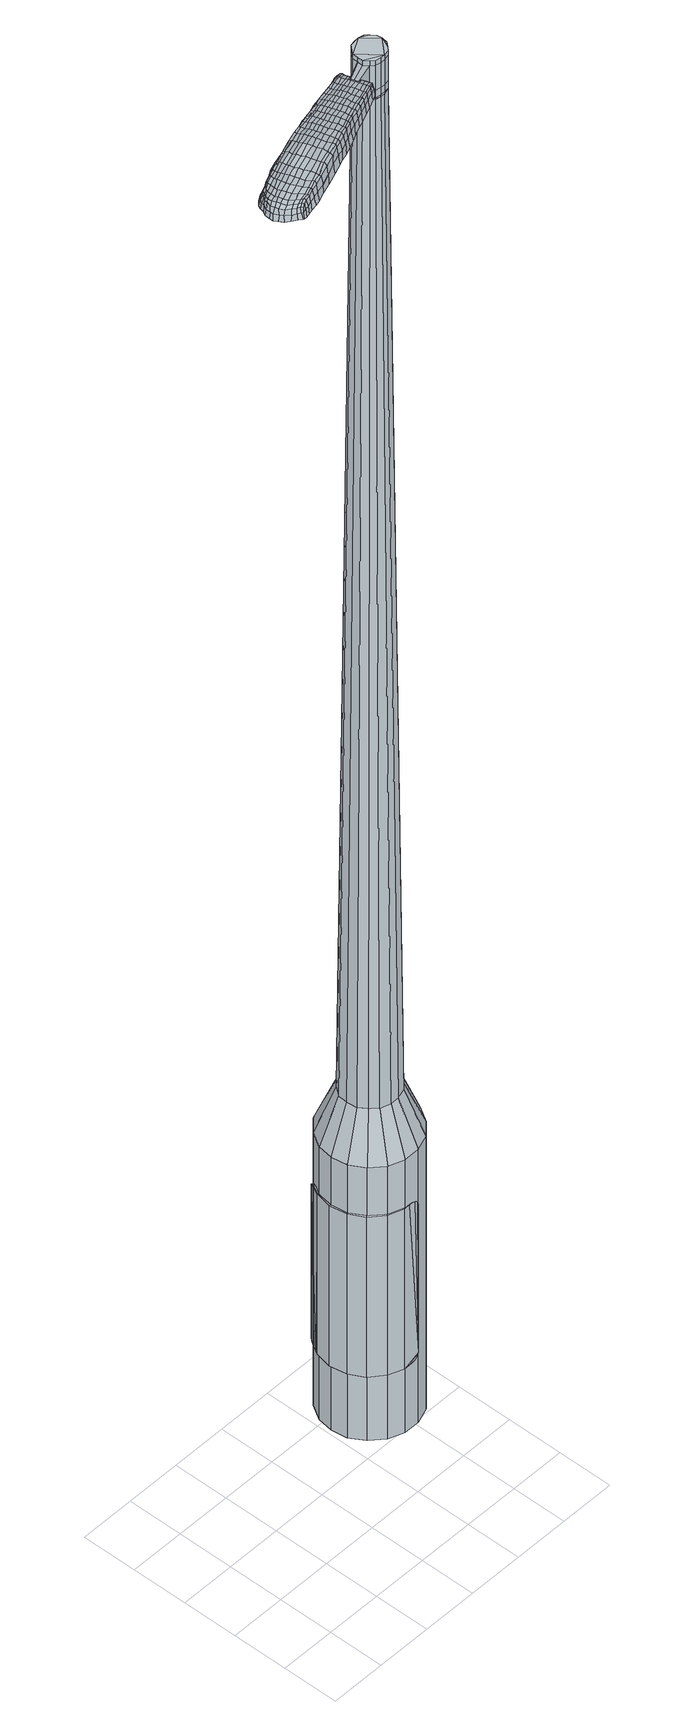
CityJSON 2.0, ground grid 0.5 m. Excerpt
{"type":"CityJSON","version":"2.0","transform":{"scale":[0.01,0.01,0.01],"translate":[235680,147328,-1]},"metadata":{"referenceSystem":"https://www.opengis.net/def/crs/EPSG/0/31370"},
"CityObjects":{
"object1":{"type":"GenericCityObject","attributes":{"cluster":457,"mean_distance_to_centroid":0.174,"new_centroid_x":235681.97,"new_centroid_y":147329.42,"mean_distance_to_camera":7.67,"H1":12.39,"H2":17.24,"Z_final":104.6,"cluster2":-1,"proj_x":235679.82,"proj_y":147323.51,"id_line":85971,"bearing_l":289.98,"distance":6.29,"orientation":"right","G_obj":199.98},"geometry":[{"type":"MultiSurface","lod":"2","boundaries":[[[0,1,2,3]],[[1,4,5,2]],[[4,6,7,5]],[[6,8,9,7]],[[8,10,11,9]],[[10,12,13,11]],[[12,14,15,13]],[[14,16,17,15]],[[16,18,19,17]],[[18,20,21,19]],[[20,22,23,21]],[[22,24,25,23]],[[24,26,27,25]],[[26,28,29,27]],[[28,30,31,29]],[[30,32,33,31]],[[32,34,35,33]],[[34,0,3,35]],[[36,37,38,39]],[[38,40,41,42]],[[41,43,42]],[[42,44,45,46]],[[45,47,46]],[[46,48,49,50]],[[49,51,50]],[[42,46,50,38]],[[50,52,39,38]],[[53,36,39]],[[2,5,7,35]],[[7,9,11,15]],[[11,13,15]],[[15,17,19,23]],[[19,21,23]],[[23,25,27,31]],[[27,29,31]],[[15,23,31,7]],[[31,33,35,7]],[[3,2,35]],[[1,0,54,55]],[[0,34,56,54]],[[34,32,57,56]],[[32,30,58,57]],[[30,28,59,58]],[[28,26,60,59]],[[26,24,61,60]],[[24,22,62,61]],[[22,20,63,62]],[[20,18,64,63]],[[18,16,65,64]],[[16,14,66,65]],[[14,12,67,66]],[[12,10,68,67]],[[10,8,69,68]],[[8,6,70,69]],[[6,4,71,70]],[[4,1,55,71]],[[55,54,72,73]],[[54,56,74,72]],[[56,57,75,74]],[[57,58,76,75]],[[58,59,77,76]],[[59,60,78,77]],[[60,61,79,78]],[[61,62,80,79]],[[62,63,81,80]],[[63,64,82,81]],[[64,65,83,82]],[[65,66,84,83]],[[66,67,85,84]],[[67,68,86,85]],[[68,69,87,86]],[[69,70,88,87]],[[70,71,89,88]],[[71,55,73,89]],[[90,91,92,73]],[[93,94,91,90]],[[95,96,94,93]],[[76,97,96,95]],[[77,98,97,76]],[[99,100,98,77]],[[101,102,100,99]],[[103,104,102,101]],[[105,106,104,103]],[[107,108,106,105]],[[109,110,108,107]],[[111,112,110,109]],[[85,113,112,111]],[[86,114,113,85]],[[115,116,114,86]],[[117,118,116,115]],[[119,120,118,117]],[[73,92,120,119]],[[121,122,123,124]],[[125,121,124,126]],[[127,125,126,128]],[[129,127,128,130]],[[131,129,130,132]],[[133,131,132,134]],[[135,133,134,136]],[[137,135,136,138]],[[139,137,138,140]],[[141,139,140,142]],[[143,141,142,144]],[[145,143,144,146]],[[147,145,146,148]],[[149,147,148,150]],[[151,149,150,152]],[[153,151,152,154]],[[72,90,73]],[[72,74,93,90]],[[74,75,95,93]],[[75,76,95]],[[78,99,77]],[[78,79,101,99]],[[79,80,103,101]],[[80,81,105,103]],[[81,82,107,105]],[[82,83,109,107]],[[83,84,111,109]],[[84,85,111]],[[87,115,86]],[[87,88,117,115]],[[88,89,119,117]],[[89,73,119]],[[155,92,91]],[[156,120,92]],[[156,157,118,120]],[[157,158,116,118]],[[158,114,116]],[[159,112,113]],[[159,160,110,112]],[[160,161,108,110]],[[161,162,106,108]],[[162,163,104,106]],[[163,164,102,104]],[[164,165,100,102]],[[165,98,100]],[[166,96,97]],[[166,167,94,96]],[[167,155,91,94]],[[39,52,153,168]],[[92,155,169,154]],[[53,39,168,122]],[[155,167,123,169]],[[36,53,122,121]],[[167,166,124,123]],[[37,36,121,125]],[[166,97,126,124]],[[38,37,125,127]],[[97,98,128,126]],[[40,38,127,129]],[[98,165,130,128]],[[41,40,129,131]],[[165,164,132,130]],[[43,41,131,133]],[[164,163,134,132]],[[42,43,133,135]],[[163,162,136,134]],[[44,42,135,137]],[[162,161,138,136]],[[45,44,137,139]],[[161,160,140,138]],[[47,45,139,141]],[[160,159,142,140]],[[46,47,141,143]],[[159,113,144,142]],[[48,46,143,145]],[[113,114,146,144]],[[49,48,145,147]],[[114,158,148,146]],[[51,49,147,149]],[[158,157,150,148]],[[50,51,149,151]],[[157,156,152,150]],[[52,50,151,153]],[[156,92,154,152]],[[153,154,170,171]],[[154,169,172,170]],[[169,123,173,172]],[[123,122,174,173]],[[122,168,175,174]],[[168,153,171,175]],[[176,177,178,179]],[[180,176,179,181]],[[176,180,182,183]],[[177,176,183,184]],[[185,186,187,188]],[[189,185,188,190]],[[185,189,191,192]],[[186,185,192,193]],[[194,195,196,197]],[[198,194,197,199]],[[194,198,200,201]],[[195,194,201,202]],[[203,204,205,206]],[[207,203,206,208]],[[203,207,209,210]],[[204,203,210,211]],[[212,213,214,215]],[[216,212,215,217]],[[212,216,218,219]],[[213,212,219,220]],[[221,222,223,224]],[[225,221,224,226]],[[221,225,227,228]],[[222,221,228,229]],[[230,231,232,233]],[[222,230,233,223]],[[230,222,229,234]],[[231,230,234,235]],[[236,237,238,239]],[[231,236,239,232]],[[236,231,235,240]],[[237,236,240,241]],[[242,180,181,243]],[[237,242,243,238]],[[242,237,241,244]],[[180,242,244,182]],[[245,246,247,248]],[[249,245,248,250]],[[245,249,251,252]],[[246,245,252,253]],[[254,255,256,257]],[[246,254,257,247]],[[254,246,253,258]],[[255,254,258,259]],[[260,261,262,263]],[[255,260,263,256]],[[260,255,259,264]],[[261,260,264,265]],[[266,267,268,269]],[[261,266,269,262]],[[266,261,265,270]],[[267,266,270,271]],[[272,177,184,273]],[[267,272,273,268]],[[272,267,271,274]],[[177,272,274,178]],[[275,276,277,278]],[[279,275,278,280]],[[275,279,281,282]],[[276,275,282,283]],[[284,285,286,287]],[[276,284,287,277]],[[284,276,283,288]],[[285,284,288,289]],[[290,291,292,293]],[[285,290,293,286]],[[290,285,289,294]],[[291,290,294,295]],[[296,189,190,297]],[[291,296,297,292]],[[296,291,295,298]],[[189,296,298,191]],[[299,300,301,302]],[[303,299,302,304]],[[299,303,305,306]],[[300,299,306,307]],[[308,309,310,311]],[[300,308,311,301]],[[308,300,307,312]],[[309,308,312,313]],[[314,315,316,317]],[[309,314,317,310]],[[314,309,313,318]],[[315,314,318,319]],[[320,321,322,323]],[[315,320,323,316]],[[320,315,319,324]],[[321,320,324,325]],[[326,186,193,327]],[[321,326,327,322]],[[326,321,325,328]],[[186,326,328,187]],[[329,215,214,330]],[[331,329,330,332]],[[329,331,333,334]],[[215,329,334,217]],[[335,331,332,336]],[[337,335,336,338]],[[335,337,339,340]],[[331,335,340,333]],[[341,337,338,342]],[[343,341,342,344]],[[341,343,345,346]],[[337,341,346,339]],[[347,343,344,348]],[[349,347,348,350]],[[347,349,351,352]],[[343,347,352,345]],[[353,349,350,354]],[[204,353,354,205]],[[353,204,211,355]],[[349,353,355,351]],[[356,357,202,201]],[[358,356,201,200]],[[356,358,359,360]],[[357,356,360,361]],[[362,363,361,360]],[[364,362,360,359]],[[362,364,365,366]],[[363,362,366,367]],[[368,369,367,366]],[[370,368,366,365]],[[368,370,371,372]],[[369,368,372,373]],[[374,375,373,372]],[[376,374,372,371]],[[374,376,209,207]],[[375,374,207,208]],[[377,378,379,380]],[[279,377,380,281]],[[377,279,280,381]],[[378,377,381,382]],[[383,198,199,384]],[[378,383,384,379]],[[383,378,382,385]],[[198,383,385,200]],[[386,387,388,389]],[[225,386,389,227]],[[386,225,226,390]],[[387,386,390,391]],[[392,393,394,395]],[[387,392,395,388]],[[392,387,391,396]],[[393,392,396,397]],[[398,195,202,399]],[[393,398,399,394]],[[398,393,397,400]],[[195,398,400,196]],[[401,402,403,404]],[[183,401,404,184]],[[401,183,182,405]],[[402,401,405,406]],[[407,408,409,410]],[[402,407,410,403]],[[407,402,406,411]],[[408,407,411,412]],[[413,206,205,414]],[[408,413,414,409]],[[413,408,412,415]],[[206,413,415,208]],[[416,417,418,419]],[[188,416,419,190]],[[416,188,187,420]],[[417,416,420,421]],[[422,210,209,423]],[[417,422,423,418]],[[422,417,421,424]],[[210,422,424,211]],[[425,426,427,428]],[[303,425,428,305]],[[425,303,304,429]],[[426,425,429,430]],[[431,216,217,432]],[[426,431,432,427]],[[431,426,430,433]],[[216,431,433,218]],[[434,435,436,437]],[[249,434,437,251]],[[434,249,250,438]],[[435,434,438,439]],[[440,441,442,443]],[[435,440,443,436]],[[440,435,439,444]],[[441,440,444,445]],[[446,213,220,447]],[[441,446,447,442]],[[446,441,445,448]],[[213,446,448,214]],[[449,450,439,438]],[[248,449,438,250]],[[449,248,247,451]],[[450,449,451,452]],[[453,454,445,444]],[[450,453,444,439]],[[453,450,452,455]],[[454,453,455,456]],[[457,330,214,448]],[[454,457,448,445]],[[457,454,456,458]],[[330,457,458,332]],[[459,460,461,462]],[[306,459,462,307]],[[459,306,305,428]],[[460,459,428,427]],[[463,334,333,464]],[[460,463,464,461]],[[463,460,427,432]],[[334,463,432,217]],[[465,466,452,451]],[[257,465,451,247]],[[465,257,256,467]],[[466,465,467,468]],[[469,470,456,455]],[[466,469,455,452]],[[469,466,468,471]],[[470,469,471,472]],[[473,336,332,458]],[[470,473,458,456]],[[473,470,472,474]],[[336,473,474,338]],[[475,476,477,478]],[[312,475,478,313]],[[475,312,307,462]],[[476,475,462,461]],[[479,340,339,480]],[[476,479,480,477]],[[479,476,461,464]],[[340,479,464,333]],[[481,482,468,467]],[[263,481,467,256]],[[481,263,262,483]],[[482,481,483,484]],[[485,486,472,471]],[[482,485,471,468]],[[485,482,484,487]],[[486,485,487,488]],[[489,342,338,474]],[[486,489,474,472]],[[489,486,488,490]],[[342,489,490,344]],[[491,492,493,494]],[[318,491,494,319]],[[491,318,313,478]],[[492,491,478,477]],[[495,346,345,496]],[[492,495,496,493]],[[495,492,477,480]],[[346,495,480,339]],[[497,498,484,483]],[[269,497,483,262]],[[497,269,268,499]],[[498,497,499,500]],[[501,502,488,487]],[[498,501,487,484]],[[501,498,500,503]],[[502,501,503,504]],[[505,348,344,490]],[[502,505,490,488]],[[505,502,504,506]],[[348,505,506,350]],[[507,508,509,510]],[[324,507,510,325]],[[507,324,319,494]],[[508,507,494,493]],[[511,352,351,512]],[[508,511,512,509]],[[511,508,493,496]],[[352,511,496,345]],[[513,514,500,499]],[[273,513,499,268]],[[513,273,184,404]],[[514,513,404,403]],[[515,516,504,503]],[[514,515,503,500]],[[515,514,403,410]],[[516,515,410,409]],[[517,354,350,506]],[[516,517,506,504]],[[517,516,409,414]],[[354,517,414,205]],[[518,519,421,420]],[[328,518,420,187]],[[518,328,325,510]],[[519,518,510,509]],[[520,355,211,424]],[[519,520,424,421]],[[520,519,509,512]],[[355,520,512,351]],[[521,522,382,381]],[[278,521,381,280]],[[521,278,277,523]],[[522,521,523,524]],[[525,358,200,385]],[[522,525,385,382]],[[525,522,524,526]],[[358,525,526,359]],[[527,528,529,530]],[[228,527,530,229]],[[527,228,227,389]],[[528,527,389,388]],[[531,532,533,534]],[[528,531,534,529]],[[531,528,388,395]],[[532,531,395,394]],[[535,357,361,536]],[[532,535,536,533]],[[535,532,394,399]],[[357,535,399,202]],[[537,538,524,523]],[[287,537,523,277]],[[537,287,286,539]],[[538,537,539,540]],[[541,364,359,526]],[[538,541,526,524]],[[541,538,540,542]],[[364,541,542,365]],[[543,544,545,546]],[[234,543,546,235]],[[543,234,229,530]],[[544,543,530,529]],[[547,548,549,550]],[[544,547,550,545]],[[547,544,529,534]],[[548,547,534,533]],[[551,363,367,552]],[[548,551,552,549]],[[551,548,533,536]],[[363,551,536,361]],[[553,554,540,539]],[[293,553,539,286]],[[553,293,292,555]],[[554,553,555,556]],[[557,370,365,542]],[[554,557,542,540]],[[557,554,556,558]],[[370,557,558,371]],[[559,560,561,562]],[[240,559,562,241]],[[559,240,235,546]],[[560,559,546,545]],[[563,564,565,566]],[[560,563,566,561]],[[563,560,545,550]],[[564,563,550,549]],[[567,369,373,568]],[[564,567,568,565]],[[567,564,549,552]],[[369,567,552,367]],[[569,570,556,555]],[[297,569,555,292]],[[569,297,190,419]],[[570,569,419,418]],[[571,376,371,558]],[[570,571,558,556]],[[571,570,418,423]],[[376,571,423,209]],[[572,573,406,405]],[[244,572,405,182]],[[572,244,241,562]],[[573,572,562,561]],[[574,575,412,411]],[[573,574,411,406]],[[574,573,561,566]],[[575,574,566,565]],[[576,375,208,415]],[[575,576,415,412]],[[576,575,565,568]],[[375,576,568,373]],[[577,578,579,580]],[[580,579,581,582]],[[583,581,579,584]],[[584,579,578,585]],[[586,587,588,589]],[[589,588,590,591]],[[592,590,588,593]],[[593,588,587,594]],[[595,596,597,598]],[[598,597,599,600]],[[601,599,597,602]],[[602,597,596,603]],[[604,605,606,607]],[[607,606,608,609]],[[610,608,606,611]],[[611,606,605,612]],[[613,614,615,616]],[[616,615,617,618]],[[619,617,615,620]],[[620,615,614,621]],[[622,623,624,625]],[[625,624,626,627]],[[628,626,624,629]],[[629,624,623,630]],[[631,632,633,634]],[[634,633,623,622]],[[630,623,633,635]],[[635,633,632,636]],[[637,638,639,640]],[[640,639,632,631]],[[636,632,639,641]],[[641,639,638,642]],[[582,581,643,644]],[[644,643,638,637]],[[642,638,643,645]],[[645,643,581,583]],[[646,647,648,649]],[[649,648,650,651]],[[652,650,648,653]],[[653,648,647,654]],[[655,656,657,658]],[[658,657,647,646]],[[654,647,657,659]],[[659,657,656,660]],[[661,662,663,664]],[[664,663,656,655]],[[660,656,663,665]],[[665,663,662,666]],[[667,668,669,670]],[[670,669,662,661]],[[666,662,669,671]],[[671,669,668,672]],[[585,578,673,674]],[[674,673,668,667]],[[672,668,673,675]],[[675,673,578,577]],[[676,677,678,679]],[[679,678,680,681]],[[682,680,678,683]],[[683,678,677,684]],[[685,686,687,688]],[[688,687,677,676]],[[684,677,687,689]],[[689,687,686,690]],[[691,692,693,694]],[[694,693,686,685]],[[690,686,693,695]],[[695,693,692,696]],[[591,590,697,698]],[[698,697,692,691]],[[696,692,697,699]],[[699,697,590,592]],[[700,701,702,703]],[[703,702,704,705]],[[706,704,702,707]],[[707,702,701,708]],[[709,710,711,712]],[[712,711,701,700]],[[708,701,711,713]],[[713,711,710,714]],[[715,716,717,718]],[[718,717,710,709]],[[714,710,717,719]],[[719,717,716,720]],[[721,722,723,724]],[[724,723,716,715]],[[720,716,723,725]],[[725,723,722,726]],[[594,587,727,728]],[[728,727,722,721]],[[726,722,727,729]],[[729,727,587,586]],[[613,616,730,731]],[[731,730,732,733]],[[734,732,730,735]],[[735,730,616,618]],[[733,732,736,737]],[[737,736,738,739]],[[740,738,736,741]],[[741,736,732,734]],[[739,738,742,743]],[[743,742,744,745]],[[746,744,742,747]],[[747,742,738,740]],[[745,744,748,749]],[[749,748,750,751]],[[752,750,748,753]],[[753,748,744,746]],[[751,750,754,755]],[[755,754,605,604]],[[612,605,754,756]],[[756,754,750,752]],[[603,757,758,602]],[[602,758,759,601]],[[760,759,758,761]],[[761,758,757,762]],[[762,763,764,761]],[[761,764,765,760]],[[766,765,764,767]],[[767,764,763,768]],[[768,769,770,767]],[[767,770,771,766]],[[772,771,770,773]],[[773,770,769,774]],[[774,775,776,773]],[[773,776,777,772]],[[610,777,776,608]],[[608,776,775,609]],[[778,779,780,781]],[[781,780,680,682]],[[681,680,780,782]],[[782,780,779,783]],[[600,599,784,785]],[[785,784,779,778]],[[783,779,784,786]],[[786,784,599,601]],[[787,788,789,790]],[[790,789,626,628]],[[627,626,789,791]],[[791,789,788,792]],[[793,794,795,796]],[[796,795,788,787]],[[792,788,795,797]],[[797,795,794,798]],[[603,596,799,800]],[[800,799,794,793]],[[798,794,799,801]],[[801,799,596,595]],[[802,803,804,805]],[[805,804,584,585]],[[583,584,804,806]],[[806,804,803,807]],[[808,809,810,811]],[[811,810,803,802]],[[807,803,810,812]],[[812,810,809,813]],[[604,607,814,815]],[[815,814,809,808]],[[813,809,814,816]],[[816,814,607,609]],[[817,818,819,820]],[[820,819,589,591]],[[586,589,819,821]],[[821,819,818,822]],[[610,611,823,824]],[[824,823,818,817]],[[822,818,823,825]],[[825,823,611,612]],[[826,827,828,829]],[[829,828,704,706]],[[704,828,705]],[[705,828,827,830]],[[618,617,831,832]],[[832,831,827,826]],[[830,827,831,833]],[[833,831,617,619]],[[834,835,650,652]],[[651,650,836]],[[836,650,835,837]],[[838,839,840,841]],[[841,840,835,834]],[[837,835,840,842]],[[842,840,839,843]],[[621,614,844,845]],[[845,844,839,838]],[[843,839,844,846]],[[846,844,614,613]],[[837,847,848,836]],[[836,848,649,651]],[[646,649,848,849]],[[849,848,847,850]],[[843,851,852,842]],[[842,852,847,837]],[[850,847,852,853]],[[853,852,851,854]],[[613,731,855,846]],[[846,855,851,843]],[[854,851,855,856]],[[856,855,731,733]],[[857,858,859,860]],[[860,859,707,708]],[[706,707,859,829]],[[829,859,858,826]],[[734,735,861,862]],[[862,861,858,857]],[[826,858,861,832]],[[832,861,735,618]],[[850,863,864,849]],[[849,864,658,646]],[[655,658,864,865]],[[864,863,865]],[[854,866,867,853]],[[853,867,863,850]],[[865,863,867,868]],[[868,867,866,869]],[[733,737,870,856]],[[856,870,866,854]],[[869,866,870,871]],[[871,870,737,739]],[[872,873,874,875]],[[875,874,713,714]],[[708,713,874,860]],[[860,874,873,857]],[[740,741,876,877]],[[877,876,873,872]],[[857,873,876,862]],[[862,876,741,734]],[[878,879,865]],[[865,879,664,655]],[[661,664,879,880]],[[880,879,878,881]],[[869,882,883,868]],[[868,883,878,865]],[[881,878,883,884]],[[884,883,882,885]],[[739,743,886,871]],[[871,886,882,869]],[[885,882,886,887]],[[887,886,743,745]],[[888,889,890,891]],[[891,890,719,720]],[[714,719,890,875]],[[875,890,889,872]],[[746,747,892,893]],[[893,892,889,888]],[[872,889,892,877]],[[877,892,747,740]],[[881,894,895,880]],[[880,895,670,661]],[[667,670,895,896]],[[896,895,894,897]],[[885,898,899,884]],[[884,899,894,881]],[[897,894,899,900]],[[900,899,898,901]],[[745,749,902,887]],[[887,902,898,885]],[[901,898,902,903]],[[903,902,749,751]],[[904,905,906,907]],[[907,906,725,726]],[[720,725,906,891]],[[891,906,905,888]],[[752,753,908,909]],[[909,908,905,904]],[[888,905,908,893]],[[893,908,753,746]],[[897,910,911,896]],[[896,911,674,667]],[[585,674,911,805]],[[805,911,910,802]],[[901,912,913,900]],[[900,913,910,897]],[[802,910,913,811]],[[811,913,912,808]],[[751,755,914,903]],[[903,914,912,901]],[[808,912,914,815]],[[815,914,755,604]],[[822,915,916,821]],[[821,916,729,586]],[[726,729,916,907]],[[907,916,915,904]],[[612,756,917,825]],[[825,917,915,822]],[[904,915,917,909]],[[909,917,756,752]],[[783,918,919,782]],[[782,919,679,681]],[[676,679,919,920]],[[920,919,918,921]],[[601,759,922,786]],[[786,922,918,783]],[[921,918,922,923]],[[923,922,759,760]],[[924,925,926,927]],[[927,926,629,630]],[[628,629,926,790]],[[790,926,925,787]],[[928,929,930,931]],[[931,930,925,924]],[[787,925,930,796]],[[796,930,929,793]],[[762,757,932,933]],[[933,932,929,928]],[[793,929,932,800]],[[800,932,757,603]],[[921,934,935,920]],[[920,935,688,676]],[[685,688,935,936]],[[936,935,934,937]],[[760,765,938,923]],[[923,938,934,921]],[[937,934,938,939]],[[939,938,765,766]],[[940,941,942,943]],[[943,942,635,636]],[[630,635,942,927]],[[927,942,941,924]],[[944,945,946,947]],[[947,946,941,940]],[[924,941,946,931]],[[931,946,945,928]],[[768,763,948,949]],[[949,948,945,944]],[[928,945,948,933]],[[933,948,763,762]],[[937,950,951,936]],[[936,951,694,685]],[[691,694,951,952]],[[952,951,950,953]],[[766,771,954,939]],[[939,954,950,937]],[[953,950,954,955]],[[955,954,771,772]],[[956,957,958,959]],[[959,958,641,642]],[[636,641,958,943]],[[943,958,957,940]],[[960,961,962,963]],[[963,962,957,956]],[[940,957,962,947]],[[947,962,961,944]],[[774,769,964,965]],[[965,964,961,960]],[[944,961,964,949]],[[949,964,769,768]],[[953,966,967,952]],[[952,967,698,691]],[[591,698,967,820]],[[820,967,966,817]],[[772,777,968,955]],[[955,968,966,953]],[[817,966,968,824]],[[824,968,777,610]],[[807,969,970,806]],[[806,970,645,583]],[[642,645,970,959]],[[959,970,969,956]],[[813,971,972,812]],[[812,972,969,807]],[[956,969,972,963]],[[963,972,971,960]],[[609,775,973,816]],[[816,973,971,813]],[[960,971,973,965]],[[965,973,775,774]],[[577,580,179,178]],[[580,582,181,179]],[[592,593,192,191]],[[593,594,193,192]],[[595,598,197,196]],[[598,600,199,197]],[[619,620,219,218]],[[620,621,220,219]],[[622,625,224,223]],[[625,627,226,224]],[[631,634,233,232]],[[634,622,223,233]],[[637,640,239,238]],[[640,631,232,239]],[[582,644,243,181]],[[644,637,238,243]],[[652,653,252,251]],[[653,654,253,252]],[[654,659,258,253]],[[659,660,259,258]],[[660,665,264,259]],[[665,666,265,264]],[[666,671,270,265]],[[671,672,271,270]],[[672,675,274,271]],[[675,577,178,274]],[[682,683,282,281]],[[683,684,283,282]],[[684,689,288,283]],[[689,690,289,288]],[[690,695,294,289]],[[695,696,295,294]],[[696,699,298,295]],[[699,592,191,298]],[[700,703,302,301]],[[703,705,304,302]],[[709,712,311,310]],[[712,700,301,311]],[[715,718,317,316]],[[718,709,310,317]],[[721,724,323,322]],[[724,715,316,323]],[[594,728,327,193]],[[728,721,322,327]],[[778,781,380,379]],[[781,682,281,380]],[[600,785,384,199]],[[785,778,379,384]],[[627,791,390,226]],[[791,792,391,390]],[[792,797,396,391]],[[797,798,397,396]],[[798,801,400,397]],[[801,595,196,400]],[[705,429,304]],[[705,830,430,429]],[[830,833,433,430]],[[833,619,218,433]],[[834,652,437,436]],[[652,251,437]],[[838,841,443,442]],[[841,834,436,443]],[[621,845,447,220]],[[845,838,442,447]],[[974,975,976,977]],[[978,979,977,976]],[[980,981,982,983]],[[984,985,986,987]],[[975,988,989,976]],[[990,978,976,989]],[[991,980,983,992]],[[993,994,985,984]],[[988,995,996,989]],[[996,997,990,989]],[[998,991,992,999]],[[1000,994,993,1001]],[[995,1002,1003,996]],[[1003,1004,997,996]],[[1005,998,999,1006]],[[1007,1000,1001,1008]],[[1009,1010,1011,1012]],[[1013,1014,1010,1009]],[[1013,1015,1016,1014]],[[1015,1017,1018,1016]],[[1019,1020,1021,1022]],[[1023,1024,1020,1019]],[[1025,1026,1024,1023]],[[1027,1028,1026,1025]],[[1022,1011,1010,1019]],[[1019,1010,1014,1023]],[[1014,1016,1025,1023]],[[1016,1018,1027,1025]],[[983,982,979,978]],[[992,983,978,990]],[[997,999,992,990]],[[1004,1006,999,997]],[[984,987,981,980]],[[993,984,980,991]],[[1001,993,991,998]],[[1008,1001,998,1005]],[[985,1009,1012,986]],[[994,1013,1009,985]],[[1015,1013,994,1000]],[[1017,1015,1000,1007]],[[1029,1030,1031,1032]],[[1031,1033,1034,1035]],[[1031,1035,1036,1037]],[[1031,1037,1032]],[[1038,1029,1032,1039]],[[1040,1039,1032,1041]],[[1042,1041,1032]],[[1043,1031,1030,1044]],[[1045,1043,1044,1046]],[[1047,1045,1046,1048]],[[1049,1047,1048,1050]],[[1051,1049,1050,1052]],[[1052,1053,1054,1055]],[[1052,1055,1056,1057]],[[1052,1057,1058,1059]],[[1058,1060,1061,1062]],[[1058,1062,1063,1064]],[[1058,1064,1059]],[[1052,1059,1051]],[[1065,1066,1030,1029]],[[1067,1068,1033,1031]],[[1069,1070,1042,1032]],[[1066,1071,1044,1030]],[[1072,1067,1031,1043]],[[1071,1073,1046,1044]],[[1074,1072,1043,1045]],[[1073,1075,1048,1046]],[[1076,1074,1045,1047]],[[1075,1077,1050,1048]],[[1078,1076,1047,1049]],[[1077,1079,1052,1050]],[[1080,1078,1049,1051]],[[1079,1081,1053,1052]],[[1082,1083,1060,1058]],[[1084,1080,1051,1059]],[[1054,1053,1081,1085]],[[1055,1054,1085,1086]],[[1056,1055,1086,1087]],[[1057,1056,1087,1088]],[[1058,1057,1088,1082]],[[1089,1065,1029,1038]],[[1090,1089,1038,1039]],[[1091,1090,1039,1040]],[[1092,1091,1040,1041]],[[1070,1092,1041,1042]],[[1034,1033,1068,1093]],[[1061,1060,1083,1094]],[[1035,1034,1093,1095]],[[1036,1035,1095,1096]],[[1037,1036,1096,1097]],[[1032,1037,1097,1069]],[[1062,1061,1094,1098]],[[1063,1062,1098,1099]],[[1064,1063,1099,1100]],[[1059,1064,1100,1084]]]}]}
},
"vertices":[
[156,126,384],[154,140,384],[154,140,96],[156,126,96],[156,154,384],[156,154,96],[164,167,384],[164,167,96],[175,177,384],[175,177,96],[189,182,384],[189,182,96],[203,182,384],[203,182,96],[217,177,384],[217,177,96],[229,167,384],[229,167,96],[236,154,384],[236,154,96],[238,140,384],[238,140,96],[236,126,384],[236,126,96],[228,113,384],[228,113,96],[217,103,384],[217,103,96],[203,98,384],[203,98,96],[189,98,384],[189,98,96],[175,103,384],[175,103,96],[164,113,384],[164,113,96],[189,128,1524],[194,127,1524],[198,127,1524],[183,135,1524],[203,128,1524],[206,131,1524],[210,140,1524],[209,135,1524],[209,145,1524],[206,149,1524],[198,153,1524],[203,152,1524],[194,153,1524],[189,152,1524],[183,145,1524],[186,149,1524],[183,140,1524],[186,131,1524],[172,131,429],[171,140,429],[177,124,429],[183,118,429],[192,115,429],[200,115,429],[209,118,429],[215,124,429],[220,131,429],[221,140,429],[220,149,429],[215,156,429],[209,162,429],[200,165,429],[192,165,429],[184,162,429],[177,156,429],[172,149,429],[183,135,1483],[183,140,1483],[186,131,1483],[189,128,1483],[194,127,1483],[198,127,1483],[203,128,1483],[206,131,1483],[209,135,1483],[210,140,1483],[209,145,1483],[206,149,1483],[203,152,1483],[198,153,1483],[194,153,1483],[189,152,1483],[186,149,1483],[183,145,1483],[184,136,1483],[184,136,1485],[183,140,1485],[186,132,1483],[186,132,1485],[190,129,1483],[190,129,1485],[194,127,1485],[198,127,1485],[203,129,1483],[203,129,1485],[206,132,1483],[206,132,1485],[208,136,1483],[208,136,1485],[209,140,1483],[209,140,1485],[208,144,1483],[208,144,1485],[206,148,1483],[206,148,1485],[203,151,1483],[203,151,1485],[198,153,1485],[194,153,1485],[190,151,1483],[190,151,1485],[186,148,1483],[186,148,1485],[184,144,1483],[184,144,1485],[189,128,1519],[186,131,1519],[186,131,1493],[189,128,1493],[194,127,1519],[194,127,1493],[198,127,1519],[198,127,1493],[203,128,1519],[203,128,1493],[206,131,1519],[206,131,1493],[209,135,1519],[209,135,1493],[210,140,1519],[210,140,1493],[209,145,1519],[209,145,1493],[206,149,1519],[206,149,1493],[203,152,1519],[203,152,1493],[198,153,1519],[198,153,1493],[194,153,1519],[194,153,1493],[189,152,1519],[189,152,1493],[186,149,1519],[186,149,1493],[183,145,1519],[183,145,1493],[183,140,1519],[183,140,1493],[183,135,1485],[183,145,1485],[186,149,1485],[189,152,1485],[203,152,1485],[206,149,1485],[209,145,1485],[210,140,1485],[209,135,1485],[206,131,1485],[203,128,1485],[189,128,1485],[186,131,1485],[183,135,1519],[183,135,1493],[165,132,1513],[165,132,1518],[166,129,1513],[167,126,1513],[167,126,1518],[166,129,1518],[90,122,1519],[96,124,1518],[95,125,1509],[88,123,1510],[81,119,1519],[80,120,1510],[83,118,1526],[91,121,1525],[98,123,1525],[103,86,1519],[109,88,1518],[109,90,1525],[103,88,1525],[94,83,1519],[95,84,1526],[94,81,1510],[102,84,1510],[108,87,1509],[28,77,1519],[26,81,1519],[25,80,1513],[27,77,1513],[30,74,1519],[29,73,1513],[31,74,1524],[29,78,1524],[28,81,1524],[97,103,1530],[104,105,1529],[103,108,1529],[96,106,1530],[89,99,1531],[87,103,1531],[90,96,1530],[98,99,1530],[105,102,1529],[173,130,1512],[172,133,1512],[171,132,1517],[172,130,1517],[174,128,1512],[173,127,1517],[173,127,1506],[172,130,1506],[171,133,1506],[34,101,1519],[37,102,1519],[36,103,1512],[33,102,1512],[32,99,1518],[31,100,1512],[33,99,1522],[35,99,1523],[38,101,1524],[42,104,1519],[47,107,1519],[45,107,1512],[40,105,1512],[43,103,1524],[48,105,1525],[52,109,1519],[60,112,1519],[58,113,1511],[51,110,1511],[53,108,1526],[61,111,1526],[70,116,1519],[69,117,1510],[72,114,1526],[160,143,1513],[153,141,1513],[154,140,1518],[161,143,1517],[166,145,1512],[165,144,1516],[165,145,1506],[159,144,1507],[152,142,1507],[146,139,1514],[139,137,1515],[140,136,1520],[147,138,1519],[144,140,1507],[137,138,1507],[131,135,1515],[124,133,1516],[126,132,1522],[133,134,1521],[130,136,1508],[123,134,1508],[117,131,1517],[110,128,1517],[112,127,1524],[119,129,1523],[116,132,1508],[109,129,1509],[103,126,1518],[105,125,1524],[102,127,1509],[46,67,1519],[49,67,1519],[49,69,1524],[46,68,1523],[43,66,1518],[44,67,1522],[43,65,1512],[45,65,1512],[49,66,1512],[54,69,1519],[59,70,1519],[59,72,1525],[54,70,1524],[53,67,1512],[59,68,1512],[65,72,1519],[73,74,1519],[73,76,1526],[65,73,1526],[64,70,1511],[72,73,1511],[83,78,1519],[84,80,1526],[83,77,1510],[171,115,1513],[164,112,1513],[163,110,1507],[170,113,1507],[176,117,1512],[175,116,1506],[174,118,1516],[171,116,1517],[164,113,1518],[157,109,1514],[150,106,1515],[149,104,1507],[156,107,1507],[157,110,1519],[150,107,1520],[143,103,1515],[136,100,1516],[135,98,1508],[142,101,1508],[143,104,1521],[136,102,1522],[129,97,1517],[122,94,1517],[122,92,1509],[129,95,1508],[130,99,1523],[123,96,1524],[116,91,1518],[115,89,1509],[116,93,1524],[167,128,1519],[166,131,1519],[160,126,1520],[159,128,1520],[161,123,1520],[168,125,1519],[153,123,1522],[152,126,1522],[146,120,1523],[145,123,1523],[147,118,1523],[154,120,1521],[139,118,1524],[138,121,1524],[132,115,1525],[131,118,1525],[133,112,1525],[140,115,1524],[125,113,1526],[124,116,1526],[118,110,1527],[117,113,1527],[119,107,1527],[126,110,1526],[111,108,1528],[110,111,1528],[112,104,1528],[32,79,1527],[31,82,1527],[34,75,1526],[38,77,1527],[36,80,1528],[35,84,1528],[42,82,1529],[41,86,1529],[44,79,1528],[51,81,1530],[49,85,1530],[48,88,1530],[56,87,1531],[55,91,1531],[58,84,1530],[66,87,1531],[65,91,1531],[63,94,1531],[77,95,1531],[75,98,1531],[78,91,1531],[41,67,1518],[38,68,1519],[38,67,1513],[41,65,1513],[42,68,1523],[39,69,1523],[34,70,1519],[33,70,1513],[35,71,1524],[31,98,1518],[29,95,1518],[31,95,1523],[32,97,1523],[29,98,1513],[28,96,1513],[28,92,1519],[26,88,1519],[28,89,1524],[29,92,1523],[27,92,1513],[25,88,1513],[26,84,1519],[27,85,1524],[25,84,1513],[92,120,1528],[92,118,1528],[99,120,1528],[99,122,1527],[83,117,1528],[84,115,1529],[93,115,1529],[94,112,1530],[101,114,1529],[100,117,1528],[85,112,1529],[85,109,1530],[95,109,1530],[102,111,1529],[86,106,1531],[103,89,1528],[102,91,1529],[93,88,1529],[94,86,1528],[109,92,1527],[108,94,1528],[100,95,1529],[92,92,1530],[107,98,1528],[177,119,1512],[176,121,1512],[175,121,1517],[176,119,1517],[176,118,1506],[176,120,1506],[175,124,1512],[174,124,1517],[175,123,1506],[168,144,1512],[169,143,1512],[167,143,1506],[167,145,1506],[167,143,1517],[168,142,1517],[169,140,1512],[170,138,1512],[169,138,1506],[168,141,1506],[168,140,1517],[169,137,1517],[171,135,1512],[170,135,1506],[170,135,1517],[162,141,1519],[163,140,1519],[155,139,1520],[155,138,1520],[163,138,1519],[164,135,1519],[156,135,1520],[157,133,1520],[165,133,1519],[158,131,1520],[171,117,1519],[170,119,1519],[163,116,1520],[164,114,1520],[169,122,1519],[162,119,1520],[148,137,1521],[148,135,1521],[141,135,1522],[141,133,1522],[149,133,1521],[150,131,1521],[142,131,1522],[143,128,1523],[151,128,1522],[144,126,1523],[157,112,1521],[156,113,1521],[149,111,1522],[150,109,1522],[155,117,1521],[148,114,1522],[133,133,1523],[134,131,1523],[126,130,1524],[127,129,1524],[135,129,1523],[136,126,1524],[128,126,1525],[129,124,1525],[137,123,1524],[130,121,1525],[143,106,1523],[142,108,1523],[135,105,1524],[136,103,1524],[141,111,1524],[134,108,1525],[119,128,1525],[120,126,1525],[112,126,1526],[113,124,1526],[121,124,1526],[122,121,1526],[114,122,1527],[115,119,1527],[123,118,1526],[116,116,1527],[129,100,1525],[129,102,1525],[122,99,1526],[123,97,1526],[127,106,1526],[121,103,1527],[105,124,1527],[106,122,1527],[107,120,1527],[108,117,1528],[109,114,1528],[116,95,1527],[115,97,1527],[114,100,1528],[44,69,1525],[42,70,1525],[48,70,1526],[45,71,1526],[38,72,1526],[42,73,1527],[34,98,1525],[33,96,1525],[36,97,1526],[38,100,1525],[31,93,1525],[30,90,1526],[34,91,1527],[35,95,1526],[30,86,1526],[34,87,1527],[53,71,1526],[51,72,1527],[59,73,1527],[57,74,1528],[47,75,1528],[54,77,1529],[42,102,1526],[41,100,1527],[47,102,1528],[48,104,1527],[41,97,1527],[40,93,1528],[47,96,1529],[47,99,1528],[40,90,1528],[47,92,1530],[65,75,1528],[63,76,1529],[72,77,1528],[71,79,1529],[60,80,1529],[69,83,1530],[53,106,1528],[53,104,1528],[61,107,1529],[61,109,1528],[53,101,1529],[53,98,1530],[62,101,1530],[61,104,1530],[54,95,1530],[62,98,1531],[83,82,1529],[82,84,1529],[80,87,1530],[72,113,1528],[72,111,1529],[73,108,1530],[73,105,1530],[74,102,1531],[95,123,1509],[97,122,1518],[90,120,1518],[88,121,1509],[82,118,1519],[80,118,1510],[83,116,1525],[92,119,1525],[98,121,1525],[109,92,1525],[108,90,1518],[102,88,1518],[102,89,1525],[94,84,1519],[94,86,1525],[93,83,1510],[101,86,1509],[108,88,1509],[28,81,1513],[29,81,1519],[30,78,1519],[29,78,1513],[32,75,1519],[31,75,1513],[33,76,1524],[31,79,1524],[30,82,1524],[103,108,1528],[104,105,1528],[97,103,1529],[96,106,1529],[88,99,1529],[87,102,1529],[90,96,1529],[98,99,1529],[105,102,1528],[169,132,1516],[170,132,1512],[171,130,1512],[170,129,1516],[172,127,1512],[171,127,1516],[171,126,1506],[170,129,1506],[169,132,1506],[37,101,1512],[38,100,1519],[36,99,1518],[34,100,1512],[34,98,1518],[33,99,1512],[35,97,1522],[36,98,1523],[39,99,1523],[46,106,1512],[48,105,1519],[43,102,1519],[41,103,1512],[43,101,1524],[49,104,1525],[59,111,1511],[60,110,1519],[53,107,1519],[51,108,1511],[54,106,1525],[61,109,1526],[71,114,1519],[69,115,1510],[72,113,1526],[155,138,1518],[154,139,1513],[161,141,1513],[162,141,1517],[166,143,1512],[165,142,1515],[165,143,1506],[160,142,1506],[152,140,1507],[140,134,1520],[139,135,1514],[146,137,1514],[147,136,1519],[145,138,1507],[138,136,1507],[126,130,1522],[125,131,1516],[132,133,1515],[133,132,1521],[130,134,1508],[123,132,1508],[112,125,1523],[111,127,1517],[118,129,1516],[119,128,1522],[116,130,1508],[109,128,1508],[104,124,1517],[105,123,1524],[102,125,1509],[49,71,1523],[49,69,1519],[46,69,1518],[46,70,1523],[44,68,1518],[44,69,1522],[43,67,1512],[45,67,1512],[48,68,1512],[59,74,1525],[59,72,1519],[53,71,1519],[53,72,1524],[53,69,1512],[58,70,1512],[72,78,1526],[72,76,1519],[65,74,1519],[65,75,1525],[64,72,1511],[71,75,1511],[83,80,1519],[83,82,1526],[82,78,1510],[162,112,1507],[163,114,1513],[170,117,1513],[169,115,1506],[174,119,1512],[174,118,1506],[173,119,1515],[170,118,1517],[163,115,1518],[148,106,1507],[149,108,1514],[156,111,1514],[155,109,1507],[156,112,1519],[149,109,1520],[135,100,1508],[135,102,1516],[142,105,1515],[141,103,1508],[142,106,1521],[136,103,1522],[121,94,1508],[122,96,1517],[128,99,1516],[128,97,1508],[129,100,1522],[122,98,1523],[115,93,1517],[114,91,1509],[115,95,1524],[166,128,1518],[165,130,1518],[159,125,1519],[158,128,1519],[160,123,1519],[167,125,1518],[152,123,1520],[151,125,1520],[145,120,1521],[144,123,1521],[146,117,1521],[153,120,1520],[138,118,1523],[137,120,1523],[131,115,1524],[130,118,1524],[132,112,1524],[139,115,1523],[124,113,1525],[123,115,1525],[117,110,1526],[116,113,1526],[119,107,1526],[125,110,1525],[110,108,1527],[109,110,1527],[112,104,1527],[32,83,1526],[33,79,1526],[35,76,1525],[39,78,1526],[37,81,1526],[36,84,1526],[42,86,1528],[43,83,1528],[45,80,1527],[51,82,1528],[49,85,1529],[48,89,1529],[55,91,1530],[56,88,1530],[58,84,1529],[66,87,1530],[65,91,1530],[63,94,1530],[75,98,1530],[76,95,1530],[78,92,1530],[39,69,1513],[39,70,1518],[42,69,1518],[41,67,1512],[43,70,1523],[40,71,1523],[35,72,1519],[35,71,1513],[37,73,1523],[32,94,1523],[31,94,1518],[32,96,1518],[34,96,1523],[31,97,1512],[30,95,1512],[30,88,1523],[28,88,1519],[30,91,1519],[31,91,1523],[29,92,1513],[28,88,1513],[28,85,1519],[30,85,1524],[27,84,1513],[99,119,1527],[92,117,1527],[92,118,1527],[99,120,1526],[84,116,1527],[84,114,1528],[101,114,1528],[94,111,1528],[93,114,1528],[100,117,1527],[85,112,1528],[85,109,1529],[95,109,1529],[102,111,1528],[86,106,1529],[93,89,1528],[101,92,1527],[102,90,1527],[94,87,1527],[108,93,1526],[108,94,1527],[100,95,1528],[91,92,1528],[106,98,1527],[173,120,1516],[174,120,1512],[175,119,1512],[174,119,1516],[174,119,1506],[173,123,1512],[172,123,1516],[172,123,1506],[165,142,1506],[166,142,1512],[166,142,1516],[166,141,1516],[167,137,1506],[168,137,1512],[167,140,1512],[166,140,1506],[167,139,1516],[167,137,1516],[169,135,1512],[168,135,1506],[168,134,1516],[162,139,1518],[162,140,1518],[155,138,1519],[155,137,1519],[163,135,1518],[162,137,1518],[156,135,1519],[157,133,1519],[164,133,1518],[157,130,1519],[162,116,1519],[169,119,1518],[169,118,1518],[163,115,1519],[168,122,1518],[161,119,1519],[148,135,1520],[148,136,1520],[141,133,1521],[150,130,1520],[149,133,1520],[142,130,1521],[142,128,1521],[150,128,1520],[143,125,1521],[149,111,1521],[156,113,1520],[156,112,1520],[149,110,1521],[154,117,1520],[147,114,1521],[134,130,1522],[133,131,1522],[126,129,1523],[127,128,1523],[135,126,1522],[134,128,1522],[127,126,1523],[128,123,1524],[136,123,1523],[129,120,1524],[135,105,1523],[142,108,1522],[142,107,1522],[135,104,1523],[141,111,1522],[134,109,1523],[120,126,1524],[119,127,1524],[112,125,1525],[113,124,1525],[121,121,1525],[120,124,1524],[114,121,1525],[114,118,1526],[122,118,1525],[115,116,1526],[121,100,1525],[128,102,1524],[129,101,1524],[122,98,1525],[127,106,1524],[120,103,1525],[106,121,1526],[106,123,1526],[108,116,1527],[107,119,1526],[108,113,1527],[114,97,1526],[115,96,1526],[113,101,1526],[42,71,1524],[45,70,1524],[48,71,1525],[46,72,1525],[39,73,1525],[42,74,1525],[37,97,1525],[34,95,1524],[36,97,1524],[39,98,1525],[35,91,1526],[32,89,1525],[33,92,1524],[36,94,1525],[32,86,1525],[35,87,1526],[51,73,1526],[53,72,1526],[58,74,1526],[57,75,1527],[48,76,1526],[54,78,1527],[48,101,1527],[42,99,1526],[43,100,1526],[49,103,1526],[47,95,1528],[41,93,1527],[41,96,1526],[47,98,1527],[41,89,1527],[48,92,1528],[63,77,1527],[64,76,1527],[72,79,1527],[71,80,1528],[60,80,1528],[68,83,1529],[61,106,1528],[54,104,1527],[54,105,1527],[62,108,1527],[62,101,1529],[54,98,1529],[54,101,1528],[62,104,1528],[54,94,1529],[62,97,1530],[82,84,1528],[83,83,1528],[80,88,1529],[73,110,1528],[73,112,1528],[74,105,1529],[73,108,1529],[74,101,1530],[165,143,1508],[167,137,1508],[136,127,1509],[134,134,1509],[116,120,1510],[113,128,1510],[78,107,1512],[75,116,1512],[92,122,1511],[95,114,1511],[61,101,1513],[49,96,1514],[46,105,1514],[58,110,1513],[170,131,1508],[139,120,1509],[119,112,1510],[82,99,1512],[98,105,1511],[65,93,1513],[52,88,1514],[172,124,1508],[142,112,1509],[122,104,1510],[85,90,1512],[102,96,1511],[55,80,1514],[68,84,1513],[174,118,1508],[144,105,1509],[125,96,1510],[88,81,1512],[105,87,1511],[58,71,1514],[71,75,1513],[36,91,1514],[32,88,1514],[30,95,1514],[34,99,1514],[39,83,1514],[35,82,1514],[42,75,1514],[37,75,1514],[45,68,1514],[40,68,1514],[29,84,1515],[27,80,1515],[27,81,1515],[27,88,1515],[30,80,1515],[27,79,1515],[32,76,1515],[28,78,1515],[33,72,1515],[28,77,1515],[192,97,334],[187,97,334],[187,97,165],[202,97,171],[192,97,165],[195,97,165],[198,97,166],[200,97,167],[201,97,169],[195,97,334],[198,97,333],[200,97,332],[201,97,331],[202,97,328],[174,102,165],[174,102,334],[162,112,165],[162,112,334],[155,125,165],[155,125,334],[152,140,165],[152,140,334],[155,155,165],[155,155,334],[157,158,334],[159,162,334],[160,164,333],[161,166,332],[162,167,331],[162,167,328],[157,158,165],[162,167,171],[162,167,169],[161,166,167],[160,164,166],[159,162,165],[192,100,334],[188,100,334],[188,100,165],[192,100,165],[202,100,171],[202,100,328],[175,105,334],[175,105,165],[165,114,334],[165,114,165],[158,126,334],[158,126,165],[155,140,334],[155,140,165],[157,154,334],[157,154,165],[159,157,334],[164,166,328],[164,166,171],[159,157,165],[161,160,334],[162,163,333],[163,165,332],[164,166,331],[195,100,334],[198,100,333],[200,100,332],[201,100,331],[195,100,165],[164,166,169],[198,100,166],[200,100,167],[201,100,169],[163,165,167],[162,163,166],[161,160,165]
]}
